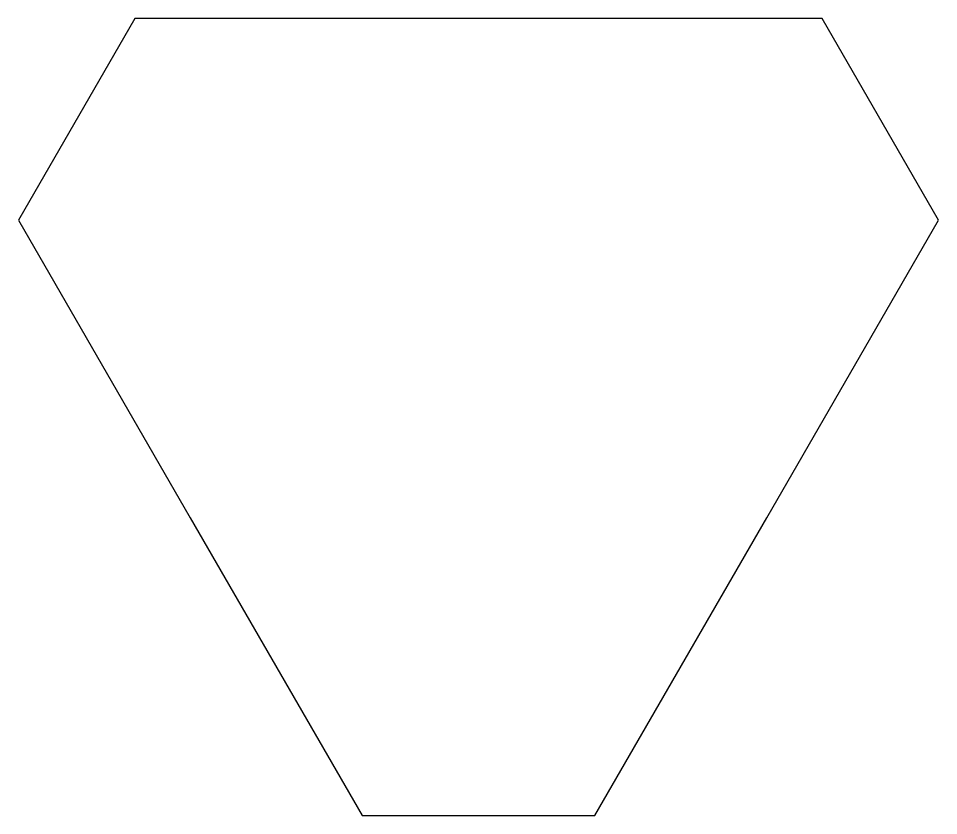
# Model space of a CAD drawing. Header units: millimetres. Extents: x -251 to 251, y -119 to 315.
import ezdxf

# ---------------------------------------------------------------- set-up
doc = ezdxf.new("R2010")
doc.units = ezdxf.units.MM

msp = doc.modelspace()

# ---------------------------------------------------------------- linework, layer by layer
msp.add_lwpolyline([(251, 205.35), (187.45, 315.42), (0, 315.42), (-187.45, 315.42), (-251, 205.35), (-157.27, 43.02), (-63.55, -119.31), (63.55, -119.31), (157.27, 43.02)], close=True)

doc.saveas('drawing.dxf')
